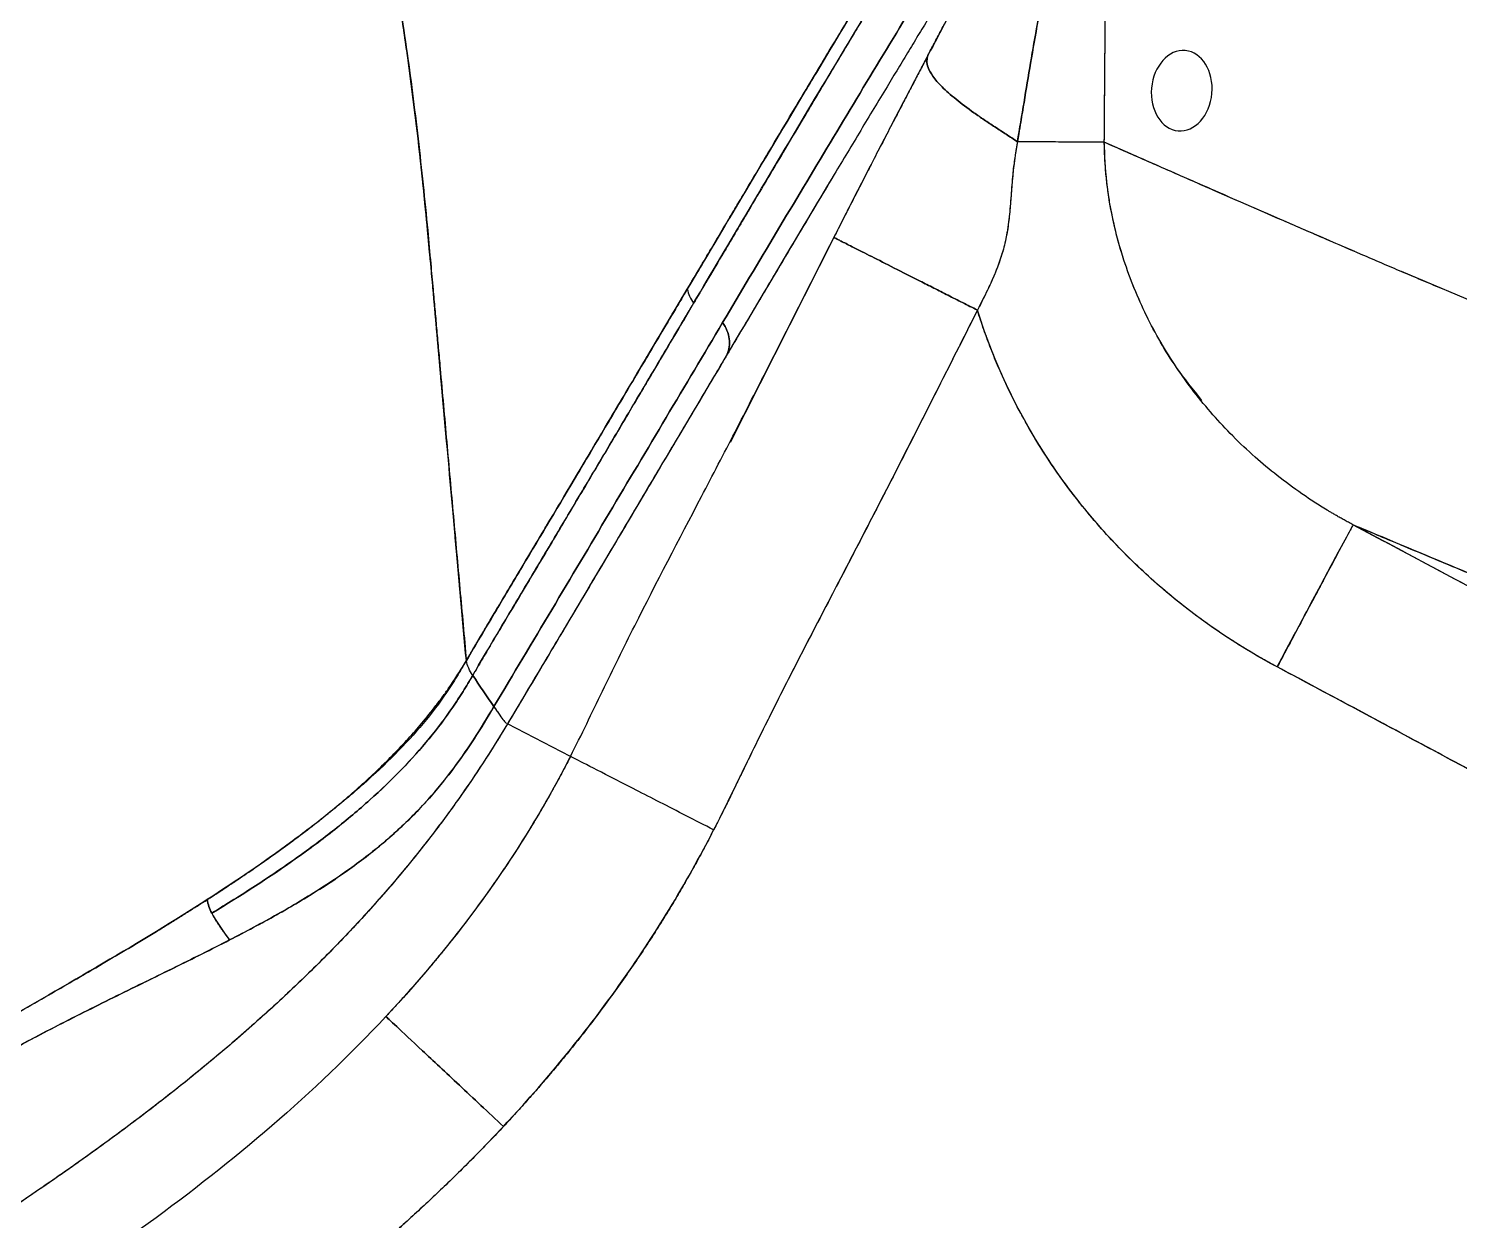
# Model space of a CAD drawing. Extents: x 956 to 1028, y 499 to 635.
# Drawn here: x 1011.64 to 1020.52, y 556.52 to 563.91 of the extents above; entities that cross this region are included whole.
import ezdxf

# ---------------------------------------------------------------- set-up
doc = ezdxf.new("R2010")
doc.units = 0
doc.header["$MEASUREMENT"] = 0
doc.layers.add('1', color=4, linetype='Continuous')

# ---------------------------------------------------------------- blocks, each defined once
blk = doc.blocks.new('2026 SX')
at = {"layer": '1', "color": 3}
for p, q in [((62.5794, 50.9106), (62.4157, 50.9825)), ((63.1037, 50.6808), (63.0146, 50.7198)), ((60.7375, 50.3923), (60.0935, 49.1197)), ((64.8069, 49.95), (64.2604, 50.1803)), ((59.1031, 47.1734), (58.7118, 47.3746)), ((59.1031, 47.1734), (58.7118, 47.3746))]:
    blk.add_line(p, q, dxfattribs=at)
at = {"layer": '1', "color": 1, "extrusion": (0, 0, -1)}
blk.add_ellipse((62.8961, 51.3026), major_axis=(-0.0223, -0.249), ratio=0.752466, dxfattribs=at)
at = {"layer": '1', "color": 3}
for points, knots in [([(58.4571, 47.7676), (58.4369, 47.9932), (58.3959, 48.4509), (58.3456, 49.0108), (58.3068, 49.4428), (58.2856, 49.6792), (58.2705, 49.8483), (58.2609, 49.9559), (58.2504, 50.0731), (58.2359, 50.2337), (58.2166, 50.4444), (58.1918, 50.6959), (58.1636, 50.9556), (58.1327, 51.2151), (58.0987, 51.4742), (58.0614, 51.7327), (57.9966, 52.1397), (57.8916, 52.6918), (57.7401, 53.3022), (57.5805, 53.8204), (57.425, 54.2496), (57.2469, 54.6696), (57.0361, 55.095), (56.7873, 55.5234), (56.5657, 55.846), (56.4175, 56.039), (56.3607, 56.1112), (56.3203, 56.1624), (56.281, 56.212), (56.2414, 56.2616), (56.1594, 56.3645), (56.0888, 56.4495), (56.0318, 56.5181)], [0, 0, 0, 0, 0.074402, 0.150883, 0.184602, 0.216839, 0.228826, 0.24033, 0.252329, 0.267451, 0.293295, 0.321804, 0.350373, 0.378911, 0.407414, 0.435873, 0.46427, 0.541907, 0.61874, 0.667905, 0.716753, 0.765363, 0.813897, 0.868116, 0.922664, 0.937747, 0.945078, 0.951718, 0.958389, 0.965084, 0.971797, 1, 1, 1, 1]), ([(56.0344, 56.5179), (56.0633, 56.4826), (56.1767, 56.344), (56.3005, 56.1879), (56.4195, 56.0364), (56.4768, 55.9619), (56.5419, 55.8735), (56.6042, 55.7863), (56.6659, 55.6972), (56.7259, 55.6072), (56.8176, 55.4649), (56.9366, 55.267), (57.127, 54.9192), (57.3401, 54.4663), (57.5557, 53.9023), (57.7343, 53.3241), (57.8805, 52.7343), (57.9961, 52.149), (58.0874, 51.5713), (58.16, 51.0037), (58.2062, 50.5561), (58.2349, 50.2449), (58.2495, 50.0826), (58.2614, 49.9495), (58.2723, 49.8286), (58.2833, 49.7058), (58.3044, 49.4703), (58.3356, 49.1223), (58.3765, 48.6663), (58.4171, 48.2142), (58.4439, 47.9157), (58.4571, 47.7676)], [0, 0, 0, 0, 0.014407, 0.056641, 0.063032, 0.075336, 0.086385, 0.097764, 0.109304, 0.120725, 0.132047, 0.163018, 0.194045, 0.258244, 0.322714, 0.387718, 0.453337, 0.519548, 0.581779, 0.64426, 0.706805, 0.72939, 0.74689, 0.760333, 0.773259, 0.786781, 0.800803, 0.850916, 0.901561, 0.951154, 1, 1, 1, 1]), ([(58.4571, 47.7676), (58.4347, 48.0179), (58.3898, 48.5185), (58.3223, 49.2694), (58.2553, 50.0203), (58.1872, 50.7712), (58.0964, 51.522), (57.9766, 52.2712), (57.8335, 52.9424), (57.6726, 53.5335), (57.504, 54.0448), (57.3037, 54.5473), (57.0684, 55.0371), (56.8117, 55.484), (56.5388, 55.8869), (56.2775, 56.2178), (56.108, 56.427), (56.0344, 56.5179)], [0, 0, 0, 0, 0.0825403, 0.1650814, 0.2476236, 0.3301667, 0.4127085, 0.4952498, 0.5777882, 0.6355697, 0.6933528, 0.7511311, 0.808911, 0.8666898, 0.9148444, 0.9630065, 1, 1, 1, 1]), ([(62.4157, 50.9825), (62.4165, 51.0844), (62.4173, 51.1863), (62.4188, 51.3901), (62.4195, 51.492), (62.4222, 51.7977), (62.4247, 52.0015), (62.4307, 52.409), (62.4343, 52.6127), (62.4405, 52.918), (62.4426, 53.0198), (62.4473, 53.2233), (62.4497, 53.325), (62.4523, 53.4267)], [0, 0, 0, 0, 0.125, 0.125, 0.25, 0.25, 0.5, 0.5, 0.75, 0.75, 0.875, 0.875, 1, 1, 1, 1]), ([(62.4157, 50.9825), (62.4163, 51.0577), (62.417, 51.1596), (62.4182, 51.3167), (62.4192, 51.4453), (62.4209, 51.6491), (62.4234, 51.8996), (62.4274, 52.2053), (62.4324, 52.5108), (62.4384, 52.8162), (62.4441, 53.0706), (62.4488, 53.2741), (62.4512, 53.3758), (62.4523, 53.4266)], [0, 0, 0, 0, 0.0922571, 0.1249985, 0.1927501, 0.2499966, 0.3749962, 0.5, 0.625002, 0.7499987, 0.874997, 0.9374981, 1, 1, 1, 1]), ([(62.4157, 50.9825), (62.4163, 51.0577), (62.417, 51.1596), (62.4182, 51.3167), (62.4192, 51.4453), (62.4209, 51.6491), (62.4234, 51.8996), (62.4274, 52.2053), (62.4324, 52.5108), (62.4384, 52.8162), (62.4441, 53.0706), (62.4488, 53.2741), (62.4512, 53.3758), (62.4523, 53.4266)], [0, 0, 0, 0, 0.0922571, 0.1249985, 0.1927501, 0.2499966, 0.3749962, 0.5, 0.625002, 0.7499987, 0.874997, 0.9374981, 1, 1, 1, 1]), ([(61.3211, 51.5217), (61.3278, 51.5343), (61.3411, 51.5596), (61.361, 51.5973), (61.3809, 51.6348), (61.4007, 51.6721), (61.4204, 51.7092), (61.44, 51.746), (61.4595, 51.7827), (61.4789, 51.8191), (61.4982, 51.8553), (61.5175, 51.8914), (61.5367, 51.9272), (61.5885, 52.0238), (61.6716, 52.1782), (61.7852, 52.3874), (61.8958, 52.589), (61.9782, 52.7376), (62.0335, 52.8367), (62.0637, 52.8905), (62.0934, 52.9432), (62.1227, 52.995), (62.1515, 53.0458), (62.1799, 53.0956), (62.1985, 53.1281), (62.2078, 53.1443)], [0, 0, 0, 0, 0.02117, 0.042273, 0.063311, 0.084285, 0.105198, 0.126051, 0.146846, 0.167586, 0.188271, 0.208903, 0.229485, 0.250018, 0.376026, 0.500004, 0.625978, 0.749984, 0.786179, 0.822192, 0.858037, 0.893727, 0.929276, 0.964695, 1, 1, 1, 1]), ([(62.2078, 53.1443), (62.1423, 53.0301), (62.0737, 52.9088), (61.9321, 52.6548), (61.859, 52.5221), (61.7095, 52.2483), (61.6332, 52.1071), (61.4784, 51.8185), (61.4, 51.6712), (61.3211, 51.5217)], [0, 0, 0, 0, 0.25, 0.25, 0.5, 0.5, 0.75, 0.75, 1, 1, 1, 1]), ([(62.2677, 52.8964), (62.2651, 52.8877), (62.2598, 52.87), (62.2519, 52.8431), (62.244, 52.8156), (62.236, 52.7876), (62.228, 52.7591), (62.22, 52.73), (62.212, 52.7003), (62.1967, 52.6431), (62.1744, 52.5556), (62.1464, 52.4394), (62.1192, 52.32), (62.0938, 52.202), (62.069, 52.081), (62.0387, 51.9261), (62.0012, 51.7232), (61.959, 51.48), (61.9241, 51.271), (61.8999, 51.1248), (61.8862, 51.0434), (61.8793, 51.0028), (61.8765, 50.9863)], [0, 0, 0, 0, 0.014824, 0.029874, 0.045152, 0.060659, 0.076397, 0.092365, 0.108567, 0.125001, 0.18573, 0.249999, 0.310769, 0.374997, 0.435606, 0.499997, 0.616115, 0.749996, 0.874997, 0.937498, 0.97465, 1, 1, 1, 1]), ([(61.8765, 50.9863), (61.8904, 51.0676), (61.9039, 51.149), (61.9309, 51.3116), (61.9444, 51.3929), (61.9859, 51.6364), (62.0145, 51.7984), (62.0762, 52.1202), (62.1093, 52.28), (62.1645, 52.5156), (62.1837, 52.5935), (62.2242, 52.7469), (62.2455, 52.8226), (62.2677, 52.8964)], [0, 0, 0, 0, 0.125, 0.125, 0.25, 0.25, 0.5, 0.5, 0.75, 0.75, 0.875, 0.875, 1, 1, 1, 1]), ([(59.828, 50.0722), (59.8537, 50.1154), (59.9035, 50.1994), (59.9759, 50.3213), (60.0438, 50.4355), (60.1071, 50.5419), (60.206, 50.7083), (60.3378, 50.9298), (60.5051, 51.2099), (60.6703, 51.4854), (60.8156, 51.7268), (60.9426, 51.9369), (61.0529, 52.1189), (61.1286, 52.2436), (61.1678, 52.308)], [0, 0, 0, 0, 0.056536, 0.109816, 0.159829, 0.206561, 0.25, 0.379327, 0.5, 0.62381, 0.75, 0.827511, 0.910838, 1, 1, 1, 1]), ([(61.1678, 52.308), (61.0581, 52.1276), (60.9478, 51.9457), (60.7264, 51.5788), (60.6152, 51.3938), (60.2803, 50.834), (60.0552, 50.4547), (59.828, 50.0722)], [0, 0, 0, 0, 0.25, 0.25, 0.5, 0.5, 1, 1, 1, 1]), ([(61.1678, 52.308), (61.1404, 52.2628), (61.0855, 52.1723), (61.0028, 52.0362), (60.9201, 51.8996), (60.8099, 51.7174), (60.6713, 51.4871), (60.4485, 51.1154), (60.2238, 50.7386), (60.0202, 50.3955), (59.907, 50.2049), (59.8502, 50.1095), (59.828, 50.0722)], [0, 0, 0, 0, 0.0625, 0.125, 0.187594, 0.25, 0.373899, 0.5, 0.75, 0.875, 0.951141, 1, 1, 1, 1]), ([(61.2034, 52.2214), (61.1818, 52.1858), (61.1406, 52.1178), (61.0816, 52.0204), (61.0285, 51.9324), (60.9811, 51.8539), (60.9396, 51.7851), (60.904, 51.7259), (60.8271, 51.5981), (60.7068, 51.3976), (60.557, 51.1469), (60.3903, 50.8669), (60.2292, 50.5955), (60.0691, 50.3254), (59.956, 50.1344), (59.8925, 50.0272), (59.8669, 49.984)], [0, 0, 0, 0, 0.04924, 0.094017, 0.134333, 0.170186, 0.201577, 0.228507, 0.250975, 0.375663, 0.500341, 0.5879, 0.749535, 0.859953, 0.943443, 1, 1, 1, 1]), ([(59.8669, 49.984), (60.0936, 50.3667), (60.3182, 50.7462), (60.6522, 51.3065), (60.7631, 51.4917), (60.984, 51.8589), (61.0939, 52.0408), (61.2034, 52.2214)], [0, 0, 0, 0, 0.5, 0.5, 0.75, 0.75, 1, 1, 1, 1]), ([(61.3699, 52.0609), (61.2616, 51.8836), (61.1528, 51.705), (60.9342, 51.3447), (60.8244, 51.1629), (60.4938, 50.6131), (60.2715, 50.2402), (60.0473, 49.8639)], [0, 0, 0, 0, 0.25, 0.25, 0.5, 0.5, 1, 1, 1, 1]), ([(60.0473, 49.8639), (60.2715, 50.2402), (60.4938, 50.6131), (60.8244, 51.1629), (60.9342, 51.3447), (61.1528, 51.705), (61.2616, 51.8836), (61.3699, 52.0609)], [0, 0, 0, 0, 0.5, 0.5, 0.75, 0.75, 1, 1, 1, 1]), ([(61.3926, 51.8632), (61.3721, 51.8295), (61.3305, 51.7611), (61.2671, 51.6568), (61.2021, 51.5497), (61.1354, 51.4396), (61.036, 51.2753), (60.9041, 51.0566), (60.7569, 50.8116), (60.6233, 50.5882), (60.5003, 50.3821), (60.3676, 50.1591), (60.225, 49.9193), (60.1263, 49.7532), (60.0754, 49.6676)], [0, 0, 0, 0, 0.047606, 0.0964095, 0.14641, 0.1976071, 0.2500001, 0.3750045, 0.4999999, 0.5859685, 0.6789487, 0.7789451, 0.885962, 1, 1, 1, 1]), ([(61.3211, 51.5217), (61.315, 51.5102), (61.3027, 51.4869), (61.2839, 51.4512), (61.2642, 51.4137), (61.2435, 51.3742), (61.2218, 51.3327), (61.1991, 51.2893), (61.1683, 51.2302), (61.1055, 51.1096), (61.0219, 50.9485), (60.9281, 50.7667), (60.8553, 50.6245), (60.7928, 50.5015), (60.7559, 50.4286), (60.7375, 50.3923)], [0, 0, 0, 0, 0.031194, 0.063346, 0.097039, 0.132522, 0.169793, 0.208669, 0.248845, 0.328166, 0.530874, 0.677466, 0.809102, 0.90496, 1, 1, 1, 1]), ([(61.3211, 51.5217), (61.3142, 51.5087), (61.3005, 51.4826), (61.2798, 51.4433), (61.259, 51.4039), (61.2244, 51.338), (61.1757, 51.245), (61.113, 51.1245), (61.0501, 51.0033), (60.9915, 50.8899), (60.9289, 50.7682), (60.8663, 50.6459), (60.7998, 50.5151), (60.7583, 50.4332), (60.7375, 50.3923)], [0, 0, 0, 0, 0.035433, 0.070946, 0.106543, 0.142226, 0.248823, 0.356652, 0.464221, 0.571132, 0.65692, 0.785558, 0.892762, 1, 1, 1, 1]), ([(61.8765, 50.9863), (61.8534, 51.0018), (61.83, 51.0172), (61.7834, 51.0476), (61.7602, 51.0627), (61.7146, 51.0927), (61.6922, 51.1075), (61.6486, 51.1369), (61.6274, 51.1514), (61.5662, 51.1946), (61.5287, 51.2227), (61.4624, 51.2764), (61.4336, 51.3021), (61.3858, 51.3499), (61.3668, 51.3721), (61.338, 51.4122), (61.3284, 51.4301), (61.3168, 51.4618), (61.3148, 51.4755), (61.3154, 51.4939), (61.3161, 51.4997), (61.3183, 51.5109), (61.3197, 51.5163), (61.3211, 51.5217)], [0, 0, 0, 0, 0.0625, 0.0625, 0.125, 0.125, 0.1875, 0.1875, 0.25, 0.25, 0.375, 0.375, 0.5, 0.5, 0.625, 0.625, 0.75, 0.75, 0.875, 0.875, 0.9375, 0.9375, 1, 1, 1, 1]), ([(61.3211, 51.5217), (61.3197, 51.5163), (61.3183, 51.5109), (61.3161, 51.4997), (61.3154, 51.4939), (61.3148, 51.4755), (61.3168, 51.4618), (61.3284, 51.4301), (61.338, 51.4122), (61.3668, 51.3721), (61.3858, 51.3499), (61.4336, 51.3021), (61.4624, 51.2764), (61.5287, 51.2227), (61.5662, 51.1946), (61.6274, 51.1514), (61.6486, 51.1369), (61.6922, 51.1075), (61.7146, 51.0927), (61.7602, 51.0627), (61.7834, 51.0476), (61.83, 51.0172), (61.8534, 51.0018), (61.8765, 50.9863)], [0, 0, 0, 0, 0.0625, 0.0625, 0.125, 0.125, 0.25, 0.25, 0.375, 0.375, 0.5, 0.5, 0.625, 0.625, 0.75, 0.75, 0.8125, 0.8125, 0.875, 0.875, 0.9375, 0.9375, 1, 1, 1, 1]), ([(61.8765, 50.9863), (61.8727, 50.9637), (61.8688, 50.9411), (61.8616, 50.8961), (61.8583, 50.8737), (61.8494, 50.8069), (61.8451, 50.7629), (61.8381, 50.675), (61.8354, 50.6312), (61.8283, 50.5433), (61.824, 50.4992), (61.8174, 50.4553)], [0, 0, 0, 0, 0.125, 0.125, 0.25, 0.25, 0.5, 0.5, 0.75, 0.75, 1, 1, 1, 1]), ([(61.8765, 50.9863), (61.8751, 50.9777), (61.8716, 50.9571), (61.8662, 50.9246), (61.8613, 50.892), (61.856, 50.854), (61.85, 50.8051), (61.8463, 50.7647), (61.8442, 50.7418)], [0, 0, 0, 0, 0.105535, 0.254213, 0.401186, 0.505831, 0.720993, 1, 1, 1, 1]), ([(62.4157, 50.9825), (62.3928, 50.9826), (62.3633, 50.9829), (62.2926, 50.9834), (62.2514, 50.9836), (62.1591, 50.9843), (62.1079, 50.9846), (61.9977, 50.9854), (61.9386, 50.9858), (61.8765, 50.9863)], [0, 0, 0, 0, 0.25, 0.25, 0.5, 0.5, 0.75, 0.75, 1, 1, 1, 1]), ([(62.4157, 50.9825), (62.3928, 50.9826), (62.3633, 50.9829), (62.2926, 50.9834), (62.2514, 50.9836), (62.1591, 50.9843), (62.1079, 50.9846), (61.9977, 50.9854), (61.9386, 50.9858), (61.8765, 50.9863)], [0, 0, 0, 0, 0.25, 0.25, 0.5, 0.5, 0.75, 0.75, 1, 1, 1, 1]), ([(64.5084, 50.075), (64.4874, 50.0839), (64.4457, 50.1016), (64.3835, 50.128), (64.3224, 50.1538), (64.241, 50.1883), (64.1374, 50.2326), (63.9693, 50.3048), (63.7551, 50.3972), (63.4075, 50.548), (63.096, 50.684), (62.8257, 50.8025), (62.6904, 50.8619), (62.5538, 50.9219), (62.4622, 50.9621), (62.4157, 50.9825)], [0, 0, 0, 0, 0.032324, 0.063936, 0.09483, 0.125, 0.186763, 0.250001, 0.374135, 0.500001, 0.75, 0.812558, 0.875, 0.936671, 1, 1, 1, 1]), ([(63.9586, 48.6104), (63.9492, 48.6154), (63.9308, 48.6252), (63.9043, 48.6397), (63.8796, 48.6535), (63.8567, 48.6666), (63.8355, 48.679), (63.816, 48.6905), (63.7769, 48.714), (63.7188, 48.7504), (63.6145, 48.8202), (63.4904, 48.9117), (63.3471, 49.0315), (63.2139, 49.1573), (63.0453, 49.3378), (62.857, 49.5817), (62.6702, 49.9034), (62.5293, 50.2483), (62.4619, 50.52), (62.4346, 50.704), (62.4261, 50.7815), (62.4212, 50.8434), (62.4186, 50.8871), (62.4166, 50.9332), (62.4161, 50.9642), (62.4157, 50.9825)], [0, 0, 0, 0, 0.010851, 0.02106, 0.030628, 0.039557, 0.047846, 0.055498, 0.062513, 0.094001, 0.125028, 0.189693, 0.250038, 0.31421, 0.37505, 0.500003, 0.625013, 0.750039, 0.874967, 0.906218, 0.937489, 0.953555, 0.968744, 0.981577, 1, 1, 1, 1]), ([(63.0218, 49.3817), (62.9675, 49.4488), (62.8354, 49.6119), (62.6711, 49.9042), (62.5446, 50.21), (62.4689, 50.4894), (62.426, 50.7343), (62.4191, 50.8998), (62.4157, 50.9825)], [0, 0, 0, 0, 0.1487087, 0.3615015, 0.5742767, 0.7161887, 0.8580966, 1, 1, 1, 1]), ([(63.9705, 50.3049), (63.8662, 50.3497), (63.5665, 50.4784), (63.0472, 50.7053), (62.6262, 50.8901), (62.4157, 50.9825)], [0, 0, 0, 0, 0.210758, 0.605379, 1, 1, 1, 1]), ([(61.8442, 50.7418), (61.8431, 50.7284), (61.841, 50.7037), (61.8386, 50.6696), (61.8358, 50.6309), (61.8324, 50.5873), (61.8262, 50.5188), (61.8154, 50.434), (61.794, 50.3318), (61.763, 50.2313), (61.723, 50.1331), (61.6846, 50.0529), (61.6527, 49.9892), (61.6366, 49.9573), (61.6285, 49.9414)], [0, 0, 0, 0, 0.0480116, 0.0888251, 0.1224033, 0.1868919, 0.2451032, 0.3687038, 0.4933054, 0.6188743, 0.7453476, 0.8725109, 0.9362387, 1, 1, 1, 1]), ([(61.8174, 50.4553), (61.8107, 50.4108), (61.8018, 50.3665), (61.7783, 50.2788), (61.7637, 50.2354), (61.73, 50.1499), (61.7108, 50.1077), (61.6706, 50.0242), (61.6495, 49.9828), (61.6285, 49.9414)], [0, 0, 0, 0, 0.25, 0.25, 0.5, 0.5, 0.75, 0.75, 1, 1, 1, 1]), ([(59.1033, 47.1738), (59.1376, 47.2408), (59.1708, 47.3082), (59.2367, 47.4434), (59.2694, 47.5112), (59.335, 47.6466), (59.3679, 47.7142), (59.4343, 47.8492), (59.4678, 47.9165), (59.6367, 48.2525), (59.7769, 48.5186), (59.9858, 48.9185), (60.0553, 49.052), (60.1932, 49.3193), (60.2617, 49.4532), (60.4663, 49.8553), (60.6017, 50.1239), (60.7375, 50.3923)], [0, 0, 0, 0, 0.0625, 0.0625, 0.125, 0.125, 0.1875, 0.1875, 0.25, 0.25, 0.5, 0.5, 0.625, 0.625, 0.75, 0.75, 1, 1, 1, 1]), ([(61.6285, 49.9414), (61.5972, 49.9572), (61.5664, 49.9728), (61.5056, 50.0036), (61.4756, 50.0188), (61.4162, 50.0488), (61.3869, 50.0637), (61.329, 50.093), (61.3005, 50.1074), (61.2164, 50.1499), (61.1625, 50.1772), (61.0615, 50.2284), (61.0145, 50.2521), (60.9307, 50.2945), (60.8939, 50.3131), (60.8327, 50.3441), (60.8083, 50.3565), (60.7809, 50.3703), (60.7733, 50.3742), (60.7608, 50.3805), (60.7558, 50.383), (60.7481, 50.387), (60.7452, 50.3884), (60.7408, 50.3906), (60.7391, 50.3915), (60.7375, 50.3923)], [0, 0, 0, 0, 0.0625, 0.0625, 0.125, 0.125, 0.1875, 0.1875, 0.25, 0.25, 0.375, 0.375, 0.5, 0.5, 0.625, 0.625, 0.75, 0.75, 0.8125, 0.8125, 0.875, 0.875, 0.9375, 0.9375, 1, 1, 1, 1]), ([(60.7375, 50.3923), (60.7391, 50.3915), (60.7408, 50.3906), (60.7452, 50.3884), (60.7481, 50.387), (60.7558, 50.383), (60.7608, 50.3805), (60.7733, 50.3742), (60.7809, 50.3703), (60.8083, 50.3565), (60.8327, 50.3441), (60.8939, 50.3131), (60.9307, 50.2945), (61.0145, 50.2521), (61.0615, 50.2284), (61.1625, 50.1772), (61.2164, 50.1499), (61.3005, 50.1074), (61.329, 50.093), (61.3869, 50.0637), (61.4162, 50.0488), (61.4756, 50.0188), (61.5056, 50.0036), (61.5664, 49.9728), (61.5972, 49.9572), (61.6285, 49.9414)], [0, 0, 0, 0, 0.0625, 0.0625, 0.125, 0.125, 0.1875, 0.1875, 0.25, 0.25, 0.375, 0.375, 0.5, 0.5, 0.625, 0.625, 0.75, 0.75, 0.8125, 0.8125, 0.875, 0.875, 0.9375, 0.9375, 1, 1, 1, 1]), ([(58.4571, 47.7676), (58.4697, 47.789), (58.4962, 47.8338), (58.5376, 47.904), (58.5828, 47.9801), (58.6366, 48.0706), (58.7106, 48.1947), (58.8001, 48.3445), (58.8928, 48.4995), (59.0077, 48.6919), (59.1479, 48.9272), (59.2992, 49.1819), (59.4129, 49.3733), (59.5207, 49.5549), (59.6535, 49.7784), (59.7661, 49.9679), (59.828, 50.0722)], [0, 0, 0, 0, 0.02729, 0.057215, 0.089782, 0.125, 0.173818, 0.25, 0.319013, 0.375, 0.5, 0.625, 0.706714, 0.75, 0.862518, 1, 1, 1, 1]), ([(58.4571, 47.7676), (58.5148, 47.8657), (58.5726, 47.9631), (58.6881, 48.157), (58.7458, 48.2535), (58.9186, 48.5428), (59.0335, 48.7351), (59.2621, 49.1193), (59.3759, 49.311), (59.6026, 49.6929), (59.7156, 49.8829), (59.828, 50.0722)], [0, 0, 0, 0, 0.125, 0.125, 0.25, 0.25, 0.5, 0.5, 0.75, 0.75, 1, 1, 1, 1]), ([(59.828, 50.0722), (59.8035, 50.0308), (59.7472, 49.9359), (59.6344, 49.7461), (59.4894, 49.5022), (59.319, 49.2152), (59.0909, 48.8312), (58.89, 48.4946), (58.7169, 48.2053), (58.6304, 48.0602), (58.5438, 47.9141), (58.486, 47.8164), (58.4571, 47.7676)], [0, 0, 0, 0, 0.054595, 0.125, 0.25, 0.375, 0.5, 0.75, 0.8125, 0.875, 0.9375, 1, 1, 1, 1]), ([(59.8669, 49.984), (59.8444, 49.946), (59.7877, 49.8503), (59.699, 49.7007), (59.6077, 49.5466), (59.4934, 49.3538), (59.3544, 49.1189), (59.1848, 48.833), (59.0196, 48.5557), (58.879, 48.3203), (58.7657, 48.1306), (58.6835, 47.9927), (58.6134, 47.8746), (58.5533, 47.7728), (58.5149, 47.7074), (58.4966, 47.6761)], [0, 0, 0, 0, 0.050102, 0.126117, 0.196591, 0.25222, 0.378408, 0.502922, 0.624124, 0.73866, 0.808329, 0.869714, 0.916752, 0.960183, 1, 1, 1, 1]), ([(58.4966, 47.6761), (58.5089, 47.6969), (58.5378, 47.7459), (58.5955, 47.8437), (58.6983, 48.018), (58.8469, 48.2666), (59.0196, 48.5556), (59.1915, 48.8443), (59.3582, 49.1255), (59.5284, 49.413), (59.6733, 49.6571), (59.786, 49.8473), (59.8422, 49.9422), (59.8669, 49.984)], [0, 0, 0, 0, 0.026605, 0.0625, 0.125, 0.25, 0.384217, 0.5, 0.625, 0.75, 0.875, 0.944976, 1, 1, 1, 1]), ([(61.6285, 49.9414), (61.592, 49.8691), (61.5157, 49.7183), (61.3661, 49.4223), (61.192, 49.0786), (60.9937, 48.6912), (60.8339, 48.3833), (60.7012, 48.1289), (60.5959, 47.9264), (60.4936, 47.728), (60.3618, 47.469), (60.2511, 47.2449), (60.1619, 47.0618), (60.1269, 46.9899), (60.095, 46.9247), (60.0612, 46.856), (60.0249, 46.7831), (60.0022, 46.7384), (59.9917, 46.7178)], [0, 0, 0, 0, 0.067239, 0.140218, 0.275219, 0.386873, 0.50133, 0.563112, 0.624949, 0.690698, 0.748317, 0.866086, 0.898103, 0.917293, 0.932457, 0.958312, 0.980826, 1, 1, 1, 1]), ([(61.6285, 49.9414), (61.4925, 49.6726), (61.3569, 49.4035), (61.152, 49.0007), (61.0835, 48.8666), (60.9456, 48.5987), (60.8763, 48.4649), (60.6676, 48.0641), (60.5278, 47.7972), (60.3244, 47.3936), (60.2578, 47.2585), (60.1587, 47.0553), (60.1258, 46.9876), (60.0595, 46.8523), (60.026, 46.7848), (59.9917, 46.7178)], [0, 0, 0, 0, 0.25, 0.25, 0.375, 0.375, 0.5, 0.5, 0.75, 0.75, 0.875, 0.875, 0.9375, 0.9375, 1, 1, 1, 1]), ([(63.4884, 47.7285), (63.4766, 47.7348), (63.4529, 47.7476), (63.4177, 47.7671), (63.3826, 47.7869), (63.3478, 47.8071), (63.3131, 47.8277), (63.2787, 47.8486), (63.2445, 47.8698), (63.2104, 47.8915), (63.1369, 47.9392), (63.0259, 48.0159), (62.8805, 48.1264), (62.7403, 48.2437), (62.6051, 48.3681), (62.4757, 48.4988), (62.3521, 48.6364), (62.235, 48.78), (62.1244, 48.9302), (62.0211, 49.086), (61.9252, 49.2477), (61.8375, 49.4143), (61.7759, 49.5476), (61.7352, 49.6444), (61.7117, 49.7032), (61.6892, 49.7623), (61.6679, 49.8217), (61.6475, 49.8813), (61.6349, 49.9214), (61.6285, 49.9414)], [0, 0, 0, 0, 0.013594, 0.027184, 0.040771, 0.054358, 0.067945, 0.081534, 0.095127, 0.108724, 0.122328, 0.183813, 0.245229, 0.307065, 0.368779, 0.431022, 0.493124, 0.555868, 0.618463, 0.681794, 0.744966, 0.808658, 0.872127, 0.893537, 0.914899, 0.936219, 0.957505, 0.978763, 1, 1, 1, 1]), ([(63.4884, 47.7285), (63.2704, 47.8447), (63.0632, 47.9813), (62.6781, 48.2909), (62.5001, 48.4639), (62.1807, 48.8409), (62.0393, 49.045), (61.7998, 49.4772), (61.7018, 49.7054), (61.6285, 49.9414)], [0, 0, 0, 0, 0.25, 0.25, 0.5, 0.5, 0.75, 0.75, 1, 1, 1, 1]), ([(60.0473, 49.8639), (59.8146, 49.4733), (59.5797, 49.0789), (59.2249, 48.4827), (59.1062, 48.2832), (58.868, 47.8835), (58.7485, 47.6832), (58.6275, 47.4829)], [0, 0, 0, 0, 0.5, 0.5, 0.75, 0.75, 1, 1, 1, 1]), ([(58.6275, 47.4829), (58.7485, 47.6832), (58.868, 47.8835), (59.1062, 48.2832), (59.2249, 48.4827), (59.5797, 49.0789), (59.8146, 49.4733), (60.0473, 49.8639)], [0, 0, 0, 0, 0.25, 0.25, 0.5, 0.5, 1, 1, 1, 1]), ([(60.0754, 49.6676), (60.0887, 49.6968), (60.093, 49.73), (60.0833, 49.7977), (60.0693, 49.8322), (60.0473, 49.8639)], [0, 0, 0, 0, 0.5, 0.5, 1, 1, 1, 1]), ([(60.0473, 49.8639), (60.0693, 49.8322), (60.0833, 49.7977), (60.093, 49.73), (60.0887, 49.6968), (60.0754, 49.6676)], [0, 0, 0, 0, 0.5, 0.5, 1, 1, 1, 1]), ([(60.0754, 49.6676), (60.0512, 49.6268), (60.0018, 49.5436), (59.9258, 49.4157), (59.8466, 49.2824), (59.7641, 49.1434), (59.6782, 48.9988), (59.5889, 48.8485), (59.4962, 48.6924), (59.4001, 48.5306), (59.2916, 48.348), (59.1802, 48.1604), (59.0543, 47.9487), (58.9322, 47.7435), (58.8139, 47.5452), (58.743, 47.4267), (58.7118, 47.3746)], [0, 0, 0, 0, 0.054089, 0.110518, 0.169286, 0.230396, 0.29385, 0.359658, 0.427836, 0.498413, 0.571428, 0.666243, 0.742857, 0.846767, 0.932554, 1, 1, 1, 1]), ([(60.0754, 49.6676), (59.8518, 49.2912), (59.6262, 48.9113), (59.2854, 48.3374), (59.1714, 48.1455), (58.9424, 47.7607), (58.8276, 47.5679), (58.7118, 47.3746)], [0, 0, 0, 0, 0.5, 0.5, 0.75, 0.75, 1, 1, 1, 1]), ([(63.9586, 48.6104), (63.9565, 48.6064), (63.9422, 48.5797), (63.893, 48.4874), (63.8581, 48.4219), (63.7726, 48.2614), (63.7219, 48.1663), (63.6107, 47.9578), (63.5502, 47.8443), (63.4884, 47.7285)], [0, 0, 0, 0, 0.25, 0.25, 0.5, 0.5, 0.75, 0.75, 1, 1, 1, 1]), ([(66.2483, 47.6653), (66.0757, 47.7344), (65.8972, 47.8067), (65.5306, 47.9565), (65.3424, 48.0339), (64.9585, 48.1927), (64.7627, 48.2742), (64.365, 48.4401), (64.1631, 48.5246), (63.9586, 48.6104)], [0, 0, 0, 0, 0.25, 0.25, 0.5, 0.5, 0.75, 0.75, 1, 1, 1, 1]), ([(68.7835, 46.0062), (68.6501, 46.0791), (68.3831, 46.2249), (67.9822, 46.4432), (67.5809, 46.6614), (67.1792, 46.8794), (66.777, 47.0971), (66.3729, 47.3154), (65.8364, 47.6047), (65.1958, 47.949), (64.5263, 48.3075), (64.1232, 48.5226), (63.9586, 48.6104)], [0, 0, 0, 0, 0.083205, 0.166462, 0.249769, 0.333128, 0.416539, 0.5, 0.584462, 0.75, 0.897941, 1, 1, 1, 1]), ([(63.9587, 48.6104), (63.9799, 48.6014), (64.0349, 48.5784), (64.1356, 48.5362), (64.2665, 48.4814), (64.4114, 48.4208), (64.6092, 48.3382), (64.852, 48.2371), (65.1018, 48.1334), (65.3879, 48.0152), (65.625, 47.9178), (65.8461, 47.8277), (65.9836, 47.7719), (66.1019, 47.7241), (66.1908, 47.6883), (66.2342, 47.6709), (66.2483, 47.6653)], [0, 0, 0, 0, 0.026041, 0.067275, 0.123703, 0.187753, 0.24743, 0.371323, 0.495215, 0.569376, 0.745886, 0.812479, 0.872758, 0.937178, 0.979592, 1, 1, 1, 1]), ([(63.4884, 47.7285), (63.5277, 47.8021), (63.5664, 47.8748), (63.641, 48.0147), (63.6768, 48.0819), (63.7439, 48.2076), (63.775, 48.2661), (63.8313, 48.3715), (63.8563, 48.4185), (63.8776, 48.4585)], [0, 0, 0, 0, 0.25, 0.25, 0.5, 0.5, 0.75, 0.75, 1, 1, 1, 1]), ([(56.8495, 46.2854), (56.8615, 46.2931), (56.8852, 46.3084), (56.9202, 46.3312), (56.9545, 46.3537), (56.988, 46.3758), (57.0208, 46.3976), (57.0528, 46.4191), (57.0842, 46.4403), (57.1488, 46.4844), (57.2436, 46.5504), (57.3675, 46.6401), (57.4857, 46.7293), (57.6384, 46.85), (57.817, 47.0023), (57.979, 47.1576), (58.0975, 47.2834), (58.1848, 47.383), (58.2547, 47.4698), (58.3099, 47.5435), (58.3468, 47.5952), (58.3784, 47.6417), (58.4061, 47.6842), (58.4321, 47.7256), (58.449, 47.7539), (58.4571, 47.7676)], [0, 0, 0, 0, 0.016488, 0.032732, 0.04873, 0.064482, 0.079987, 0.095245, 0.110254, 0.125015, 0.188893, 0.250067, 0.313662, 0.375261, 0.500534, 0.62566, 0.687953, 0.750481, 0.821702, 0.857315, 0.892942, 0.921216, 0.946433, 0.974056, 1, 1, 1, 1]), ([(58.4571, 47.7675), (58.4377, 47.7345), (58.4182, 47.7016), (58.3778, 47.636), (58.3568, 47.6034), (58.2909, 47.5059), (58.2425, 47.4415), (58.0828, 47.2501), (57.957, 47.125), (57.7486, 46.9405), (57.6759, 46.8795), (57.5248, 46.7585), (57.4465, 46.6985), (57.2036, 46.5197), (57.031, 46.4022), (56.8495, 46.2854)], [0, 0, 0, 0, 0.0625, 0.0625, 0.125, 0.125, 0.25, 0.25, 0.5, 0.5, 0.625, 0.625, 0.75, 0.75, 1, 1, 1, 1]), ([(58.4966, 47.6761), (58.477, 47.6427), (58.4572, 47.6096), (58.416, 47.5437), (58.3947, 47.511), (58.3277, 47.4129), (58.279, 47.3479), (58.1197, 47.1542), (57.9959, 47.027), (57.7891, 46.8418), (57.7167, 46.7809), (57.5652, 46.661), (57.4861, 46.602), (57.3219, 46.4854), (57.2368, 46.4279), (57.061, 46.314), (56.9704, 46.2576), (56.8775, 46.2015)], [0, 0, 0, 0, 0.0625, 0.0625, 0.125, 0.125, 0.25, 0.25, 0.5, 0.5, 0.625, 0.625, 0.75, 0.75, 0.875, 0.875, 1, 1, 1, 1]), ([(56.8775, 46.2015), (57.0631, 46.3135), (57.2394, 46.4268), (57.4857, 46.6017), (57.5648, 46.6607), (57.7165, 46.7808), (57.7891, 46.8417), (57.9962, 47.0273), (58.1201, 47.1547), (58.2793, 47.3483), (58.3279, 47.4132), (58.3948, 47.5112), (58.4161, 47.5439), (58.4572, 47.6097), (58.4771, 47.6427), (58.4966, 47.6761)], [0, 0, 0, 0, 0.25, 0.25, 0.375, 0.375, 0.5, 0.5, 0.75, 0.75, 0.875, 0.875, 0.9375, 0.9375, 1, 1, 1, 1]), ([(68.0878, 45.2474), (67.9492, 45.323), (67.672, 45.4743), (67.2557, 45.7007), (66.8391, 45.9269), (66.4219, 46.1529), (66.0042, 46.3787), (65.5861, 46.6043), (65.1675, 46.8296), (64.7485, 47.0547), (64.3289, 47.2795), (63.9089, 47.5042), (63.6286, 47.6537), (63.4884, 47.7285)], [0, 0, 0, 0, 0.090612, 0.181283, 0.272013, 0.362803, 0.453652, 0.544561, 0.635529, 0.726557, 0.817645, 0.908792, 1, 1, 1, 1]), ([(58.6275, 47.4829), (58.5886, 47.4156), (58.5481, 47.3485), (58.4616, 47.2154), (58.4157, 47.1494), (58.3168, 47.0191), (58.2637, 46.9548), (58.1488, 46.8285), (58.087, 46.7666), (57.9534, 46.6454), (57.8817, 46.5861), (57.728, 46.4702), (57.646, 46.4135), (57.4725, 46.3025), (57.3809, 46.248), (57.1897, 46.1406), (57.09, 46.0876), (56.9874, 46.0348)], [0, 0, 0, 0, 0.125, 0.125, 0.25, 0.25, 0.375, 0.375, 0.5, 0.5, 0.625, 0.625, 0.75, 0.75, 0.875, 0.875, 1, 1, 1, 1]), ([(56.9874, 46.0348), (57.0872, 46.0861), (57.1845, 46.1378), (57.3721, 46.2429), (57.4624, 46.2964), (57.6343, 46.4057), (57.7159, 46.4617), (57.8695, 46.5765), (57.9415, 46.6353), (58.076, 46.756), (58.1386, 46.8179), (58.2551, 46.9447), (58.3091, 47.0095), (58.4102, 47.1417), (58.4573, 47.2091), (58.5461, 47.3453), (58.5878, 47.4142), (58.6275, 47.4829)], [0, 0, 0, 0, 0.125, 0.125, 0.25, 0.25, 0.375, 0.375, 0.5, 0.5, 0.625, 0.625, 0.75, 0.75, 0.875, 0.875, 1, 1, 1, 1]), ([(58.6272, 47.4832), (58.6341, 47.4734), (58.6478, 47.4538), (58.6705, 47.4201), (58.6907, 47.3932), (58.7025, 47.3811), (58.7051, 47.3793), (58.7054, 47.3791)], [0, 0, 0, 0, 0.159806, 0.319671, 0.63789, 0.957416, 1, 1, 1, 1]), ([(58.6275, 47.4829), (58.6343, 47.4731), (58.648, 47.4535), (58.6706, 47.4199), (58.6908, 47.3932), (58.7025, 47.3811), (58.7051, 47.3793), (58.7054, 47.3791)], [0, 0, 0, 0, 0.1598975, 0.3198185, 0.6381771, 0.9578281, 1, 1, 1, 1]), ([(58.7118, 47.3746), (58.7047, 47.3627), (58.6906, 47.3393), (58.6696, 47.3047), (58.6489, 47.2713), (58.6287, 47.2389), (58.6089, 47.2076), (58.5895, 47.1773), (58.5706, 47.148), (58.5309, 47.0871), (58.4694, 46.9956), (58.3832, 46.8727), (58.294, 46.7512), (58.1717, 46.5917), (58.0099, 46.3936), (57.7999, 46.1567), (57.6116, 45.9603), (57.4537, 45.8046), (57.2919, 45.6508), (57.1205, 45.496), (56.9441, 45.3446), (56.7633, 45.1943), (56.5295, 45.0085), (56.2326, 44.7858), (55.9213, 44.5645), (55.597, 44.3445), (55.3209, 44.1647), (55.0919, 44.019), (54.9477, 43.9285), (54.8262, 43.8528), (54.7363, 43.7971), (54.6435, 43.7398), (54.5828, 43.7025), (54.5523, 43.6838)], [0, 0, 0, 0, 0.010238, 0.020141, 0.029717, 0.03897, 0.047905, 0.056526, 0.064837, 0.072842, 0.108304, 0.142187, 0.175368, 0.208381, 0.271913, 0.333364, 0.393303, 0.422872, 0.45224, 0.510507, 0.540559, 0.56805, 0.62594, 0.684618, 0.744184, 0.8054, 0.868144, 0.898666, 0.933061, 0.948407, 0.966255, 0.983061, 1, 1, 1, 1]), ([(58.7118, 47.3746), (58.6691, 47.3032), (58.625, 47.2321), (58.5321, 47.0885), (58.4835, 47.016), (58.3803, 46.8687), (58.3258, 46.7938), (58.2101, 46.6414), (58.1488, 46.5639), (58.0188, 46.4063), (57.9501, 46.3262), (57.805, 46.1642), (57.7286, 46.0822), (57.5683, 45.9172), (57.4844, 45.8341), (57.3096, 45.6677), (57.2188, 45.5844), (57.0311, 45.4184), (56.9342, 45.3358), (56.7355, 45.1721), (56.6337, 45.091), (56.4264, 44.9309), (56.3209, 44.852), (56.1074, 44.6965), (55.9994, 44.6201), (55.7819, 44.4697), (55.6724, 44.3957), (55.4523, 44.2501), (55.3417, 44.1783), (55.1194, 44.0362), (55.0076, 43.9659), (54.782, 43.8253), (54.6682, 43.755), (54.5523, 43.6838)], [0, 0, 0, 0, 0.0625, 0.0625, 0.125, 0.125, 0.1875, 0.1875, 0.25, 0.25, 0.3125, 0.3125, 0.375, 0.375, 0.4375, 0.4375, 0.5, 0.5, 0.5625, 0.5625, 0.625, 0.625, 0.6875, 0.6875, 0.75, 0.75, 0.8125, 0.8125, 0.875, 0.875, 0.9375, 0.9375, 1, 1, 1, 1]), ([(59.1031, 47.1734), (59.0955, 47.1587), (59.0793, 47.1274), (59.0533, 47.078), (59.024, 47.0235), (58.9912, 46.964), (58.9548, 46.8996), (58.9147, 46.8303), (58.8658, 46.7483), (58.8086, 46.6556), (58.7433, 46.554), (58.676, 46.4531), (58.5824, 46.3183), (58.4833, 46.1833), (58.3807, 46.051), (58.3082, 45.9608), (58.2272, 45.863), (58.1488, 45.7714), (58.07, 45.6826), (58.011, 45.6175), (57.9743, 45.5781), (57.9577, 45.5602)], [0, 0, 0, 0, 0.02507, 0.053193, 0.084368, 0.118593, 0.155868, 0.196191, 0.239563, 0.30016, 0.360748, 0.422135, 0.483517, 0.608726, 0.675201, 0.736606, 0.783647, 0.867079, 0.918747, 0.963054, 1, 1, 1, 1]), ([(59.1031, 47.1734), (59.0275, 47.026), (58.9466, 46.8815), (58.7745, 46.5989), (58.6832, 46.4609), (58.3949, 46.0571), (58.1835, 45.8018), (57.9577, 45.5602)], [0, 0, 0, 0, 0.25, 0.25, 0.5, 0.5, 1, 1, 1, 1]), ([(59.9917, 46.7178), (59.8764, 46.777), (59.7633, 46.835), (59.5551, 46.9419), (59.46, 46.9907), (59.2986, 47.0736), (59.2324, 47.1076), (59.1377, 47.1562), (59.1093, 47.1707), (59.1033, 47.1738)], [0, 0, 0, 0, 0.25, 0.25, 0.5, 0.5, 0.75, 0.75, 1, 1, 1, 1]), ([(59.9917, 46.7178), (59.8764, 46.777), (59.7633, 46.835), (59.5551, 46.9419), (59.46, 46.9907), (59.2986, 47.0736), (59.2324, 47.1076), (59.1377, 47.1562), (59.1093, 47.1707), (59.1033, 47.1738)], [0, 0, 0, 0, 0.25, 0.25, 0.5, 0.5, 0.75, 0.75, 1, 1, 1, 1]), ([(59.9917, 46.7178), (59.9829, 46.7008), (59.9654, 46.6668), (59.9387, 46.6162), (59.9117, 46.5657), (59.8843, 46.5155), (59.8565, 46.4655), (59.8284, 46.4157), (59.7999, 46.3661), (59.771, 46.3167), (59.7418, 46.2676), (59.6735, 46.1547), (59.5625, 45.9798), (59.4032, 45.7479), (59.2357, 45.5216), (59.0961, 45.3459), (58.9881, 45.2164), (58.9153, 45.1312), (58.8408, 45.0464), (58.7649, 44.9619), (58.7132, 44.9063), (58.6873, 44.8783)], [0, 0, 0, 0, 0.025324, 0.050637, 0.075941, 0.101237, 0.126526, 0.151809, 0.177089, 0.202366, 0.227642, 0.252918, 0.377314, 0.502326, 0.625804, 0.750622, 0.799854, 0.849399, 0.899267, 0.949464, 1, 1, 1, 1]), ([(58.6873, 44.8783), (58.9448, 45.1538), (59.1854, 45.4452), (59.5137, 45.9058), (59.6176, 46.0632), (59.8136, 46.3853), (59.9057, 46.55), (59.9917, 46.7178)], [0, 0, 0, 0, 0.5, 0.5, 0.75, 0.75, 1, 1, 1, 1]), ([(54.109, 44.661), (54.1218, 44.6689), (54.1474, 44.6847), (54.1858, 44.7083), (54.2244, 44.732), (54.263, 44.7556), (54.3016, 44.7792), (54.3404, 44.8028), (54.3792, 44.8264), (54.418, 44.8499), (54.5019, 44.9006), (54.632, 44.9786), (54.8075, 45.0825), (54.9849, 45.1864), (55.1603, 45.2882), (55.338, 45.3906), (55.5726, 45.5253), (55.8003, 45.6559), (56.029, 45.7881), (56.1701, 45.8705), (56.2876, 45.9399), (56.3703, 45.9892), (56.4524, 46.0385), (56.5306, 46.0859), (56.6038, 46.1308), (56.671, 46.1724), (56.7341, 46.2119), (56.7933, 46.2494), (56.8312, 46.2737), (56.8495, 46.2854)], [0, 0, 0, 0, 0.013879, 0.02776, 0.041643, 0.055529, 0.069417, 0.083309, 0.097204, 0.111104, 0.125007, 0.186978, 0.250009, 0.311448, 0.375009, 0.43576, 0.500008, 0.624986, 0.680661, 0.749987, 0.781215, 0.812489, 0.84368, 0.874992, 0.902677, 0.929026, 0.954034, 0.977694, 1, 1, 1, 1]), ([(56.8495, 46.2854), (56.6442, 46.1533), (56.4276, 46.0222), (55.9802, 45.7589), (55.7493, 45.6267), (55.3984, 45.4253), (55.2808, 45.3577), (55.045, 45.2213), (54.9269, 45.1526), (54.6913, 45.0138), (54.5738, 44.9439), (54.3402, 44.803), (54.2241, 44.7321), (54.109, 44.661)], [0, 0, 0, 0, 0.25, 0.25, 0.5, 0.5, 0.625, 0.625, 0.75, 0.75, 0.875, 0.875, 1, 1, 1, 1]), ([(56.9874, 46.0348), (56.9833, 46.0405), (56.9749, 46.0523), (56.962, 46.0701), (56.9488, 46.0885), (56.9366, 46.1059), (56.9254, 46.1221), (56.9154, 46.1371), (56.9055, 46.1525), (56.8958, 46.1683), (56.8896, 46.1791), (56.8866, 46.1846)], [0, 0, 0, 0, 0.119208, 0.24286, 0.370093, 0.499972, 0.598187, 0.697632, 0.797939, 0.898798, 1, 1, 1, 1]), ([(56.9874, 46.0348), (56.872, 45.9754), (56.7529, 45.9163), (56.5106, 45.7973), (56.3875, 45.7373), (56.1408, 45.6154), (56.0171, 45.5534), (55.7719, 45.4269), (55.6502, 45.3623), (55.4104, 45.2307), (55.2922, 45.1637), (55.0589, 45.0278), (54.9439, 44.9588), (54.7153, 44.8194), (54.6017, 44.7488), (54.4296, 44.6411), (54.3719, 44.6048), (54.2551, 44.5312), (54.196, 44.4939), (54.1357, 44.4556)], [0, 0, 0, 0, 0.125, 0.125, 0.25, 0.25, 0.375, 0.375, 0.5, 0.5, 0.625, 0.625, 0.75, 0.75, 0.875, 0.875, 0.9375, 0.9375, 1, 1, 1, 1]), ([(54.1357, 44.4556), (54.1942, 44.4927), (54.2527, 44.5297), (54.3699, 44.6036), (54.4287, 44.6405), (54.6055, 44.7512), (54.7241, 44.8249), (54.9627, 44.9702), (55.0827, 45.0419), (55.3237, 45.1817), (55.4446, 45.2499), (55.6868, 45.3819), (55.8081, 45.4458), (56.0499, 45.5699), (56.1705, 45.6301), (56.4096, 45.7481), (56.5281, 45.8058), (56.7613, 45.9205), (56.8759, 45.9774), (56.9874, 46.0348)], [0, 0, 0, 0, 0.0625, 0.0625, 0.125, 0.125, 0.25, 0.25, 0.375, 0.375, 0.5, 0.5, 0.625, 0.625, 0.75, 0.75, 0.875, 0.875, 1, 1, 1, 1]), ([(57.9577, 45.5602), (57.7348, 45.3217), (57.4979, 45.0965), (57.0039, 44.6697), (56.7467, 44.4682), (56.2188, 44.084), (55.9481, 43.9015), (55.3989, 43.5485), (55.1204, 43.3781), (54.841, 43.2094)], [0, 0, 0, 0, 0.25, 0.25, 0.5, 0.5, 0.75, 0.75, 1, 1, 1, 1]), ([(57.9577, 45.5602), (57.7348, 45.3217), (57.4979, 45.0965), (57.0039, 44.6697), (56.7467, 44.4682), (56.2188, 44.084), (55.9481, 43.9015), (55.3989, 43.5485), (55.1204, 43.3781), (54.841, 43.2094)], [0, 0, 0, 0, 0.25, 0.25, 0.5, 0.5, 0.75, 0.75, 1, 1, 1, 1]), ([(58.6873, 44.8783), (58.5926, 44.9668), (58.4997, 45.0536), (58.3288, 45.2134), (58.2507, 45.2864), (58.1181, 45.4103), (58.0637, 45.4611), (57.986, 45.5338), (57.9627, 45.5556), (57.9577, 45.5602)], [0, 0, 0, 0, 0.25, 0.25, 0.5, 0.5, 0.75, 0.75, 1, 1, 1, 1]), ([(57.9577, 45.5602), (57.9627, 45.5556), (57.986, 45.5338), (58.0637, 45.4611), (58.1181, 45.4103), (58.2507, 45.2864), (58.3288, 45.2134), (58.4997, 45.0536), (58.5926, 44.9668), (58.6873, 44.8783)], [0, 0, 0, 0, 0.25, 0.25, 0.5, 0.5, 0.75, 0.75, 1, 1, 1, 1]), ([(58.6873, 44.8783), (58.6735, 44.8636), (58.6458, 44.834), (58.6037, 44.79), (58.5613, 44.746), (58.5185, 44.7022), (58.4752, 44.6585), (58.4314, 44.6148), (58.3872, 44.5713), (58.3426, 44.5279), (58.2975, 44.4847), (58.252, 44.4415), (58.2061, 44.3984), (58.1597, 44.3555), (58.1128, 44.3126), (58.0656, 44.2699), (58.0179, 44.2273), (57.9697, 44.1848), (57.8733, 44.1006), (57.7256, 43.9755), (57.5228, 43.8111), (57.3121, 43.6474), (57.0992, 43.4887), (56.884, 43.3342), (56.6718, 43.1872), (56.4554, 43.042), (56.2418, 42.9026), (56.0225, 42.763), (55.8076, 42.629), (55.584, 42.4918), (55.4357, 42.4021), (55.3571, 42.3544)], [0, 0, 0, 0, 0.014464, 0.02898, 0.04355, 0.058175, 0.072853, 0.087588, 0.102378, 0.117224, 0.132128, 0.147089, 0.162108, 0.177186, 0.192324, 0.207521, 0.222778, 0.238097, 0.253476, 0.314358, 0.376603, 0.44024, 0.505294, 0.56657, 0.629765, 0.690006, 0.752984, 0.812308, 0.876002, 0.934199, 1, 1, 1, 1]), ([(55.3571, 42.3544), (55.6562, 42.535), (55.9542, 42.7176), (56.5413, 43.0964), (56.8306, 43.2927), (57.3942, 43.7059), (57.6685, 43.9227), (58.1958, 44.3813), (58.4487, 44.6231), (58.6873, 44.8783)], [0, 0, 0, 0, 0.25, 0.25, 0.5, 0.5, 0.75, 0.75, 1, 1, 1, 1])]:
    blk.add_open_spline(points, degree=3, knots=knots, dxfattribs=at)
for points in [[(60.7397, 50.7827), (60.5202, 50.4164), (60.2989, 50.0437), (60.0754, 49.6676)], [(59.828, 50.0722), (59.8342, 50.042), (59.8475, 50.0118), (59.8669, 49.984)], [(59.828, 50.0722), (59.8342, 50.042), (59.8475, 50.0118), (59.8669, 49.984)], [(68.7835, 46.0062), (67.1798, 46.8826), (65.5714, 47.7506), (63.9587, 48.6104)], [(58.4966, 47.6761), (58.4766, 47.7048), (58.4633, 47.7359), (58.4571, 47.7676)], [(58.4966, 47.6761), (58.4766, 47.7048), (58.4633, 47.7359), (58.4571, 47.7675)], [(58.4966, 47.6761), (58.5401, 47.6118), (58.5837, 47.5475), (58.6272, 47.4833)], [(58.6272, 47.4833), (58.5837, 47.5475), (58.5401, 47.6118), (58.4966, 47.6761)], [(68.0878, 45.2474), (66.5588, 46.082), (65.0256, 46.909), (63.4884, 47.7285)], [(56.8495, 46.2854), (56.8542, 46.2566), (56.8639, 46.2285), (56.8775, 46.2015)], [(56.8775, 46.2015), (56.8639, 46.2285), (56.8542, 46.2566), (56.8495, 46.2854)], [(56.8775, 46.2015), (56.8804, 46.1958), (56.8834, 46.1901), (56.8865, 46.1846)], [(56.8775, 46.2015), (56.8804, 46.1958), (56.8834, 46.1901), (56.8865, 46.1846)], [(56.8865, 46.1846), (56.9163, 46.1307), (56.9528, 46.0834), (56.9874, 46.0348)]]:
    blk.add_open_spline(points, degree=3, dxfattribs=at)

msp = doc.modelspace()

# ---------------------------------------------------------------- block references
at = {"layer": '1'}
msp.add_blockref('2026 SX', (955.8964, 512.2273), dxfattribs=at)

doc.saveas('drawing.dxf')
